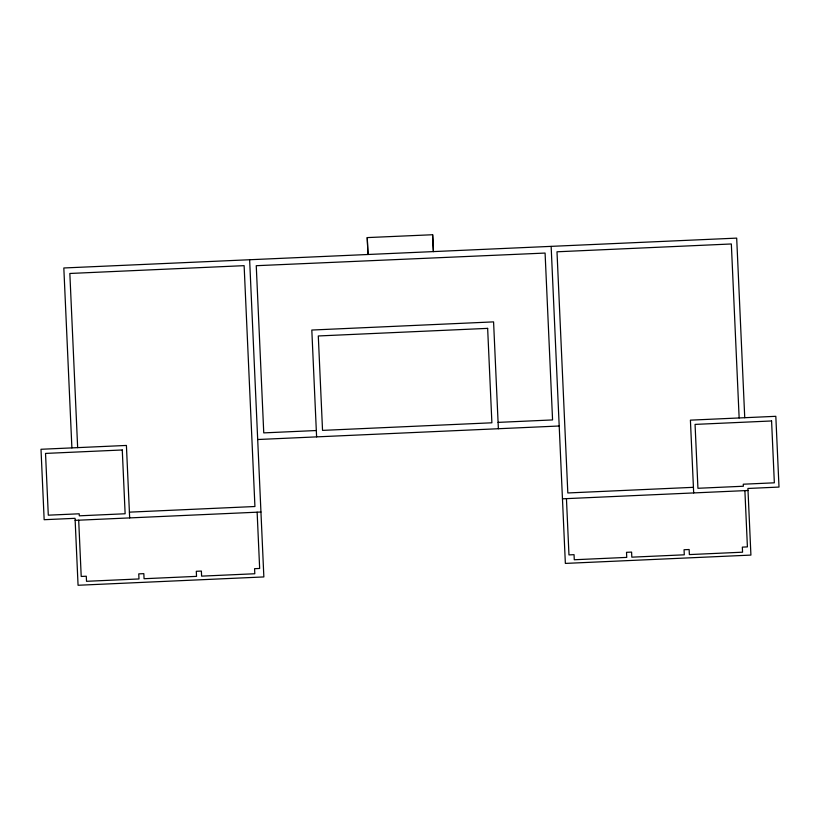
<?xml version="1.0" encoding="UTF-8"?>
<svg xmlns="http://www.w3.org/2000/svg" width="820" height="820" viewBox="0 0 820 820"><rect width="100%" height="100%" fill="white"/><g stroke="black" fill="none" stroke-linecap="round" stroke-linejoin="round"><path stroke-width="1.23" d="M367.247 237.595L367.985 254.456L367.237 237.595L432.642 234.735L433.401 251.596L63.827 267.976L71.893 447.894M433.595 251.586L736.688 238.118L744.745 417.708M316.315 430.531L263.753 432.888L256.25 265.7L545.085 253.062L552.567 419.932L498.088 422.382M257.695 439.52L559.199 426M129.406 512.151L254.928 506.514L244.124 265.659L69.843 273.47L77.654 447.638M693.423 487.326L567.819 492.963L556.995 251.791L731.337 243.97L739.148 417.964M75.143 520.351L260.945 512.018M562.458 498.816L748.014 490.493M744.888 490.626L747.409 546.899L742.336 547.124L742.561 552.198L689.364 554.586L689.138 549.513L684.054 549.738L684.29 554.812L631.82 557.169L631.595 552.096L626.511 552.321L626.746 557.395L574.277 559.752L574.051 554.668L568.967 554.904L566.446 498.632M693.679 492.933L690.409 420.147L775.822 416.314L779 487.07L747.922 488.464L750.915 555.089L565.359 563.412L551.143 246.441M498.375 428.727L493.578 321.881L311.815 330.04L316.602 436.875M432.642 234.735L433.401 251.596M249.628 259.643L263.856 576.931L78.064 585.265L75.061 518.322L44.157 519.706L41 449.278L126.413 445.444L129.662 517.902M257.132 512.192L259.653 568.455L254.579 568.68L254.805 573.754L201.607 576.142L201.382 571.068L196.298 571.294L196.534 576.368L144.064 578.725L143.838 573.651L138.754 573.877L138.99 578.951L86.52 581.308L86.295 576.224L81.211 576.46L78.689 520.188M487.644 328.369L318.293 335.964L322.537 430.387L491.887 422.792L487.644 328.369M122.272 449.975L45.53 453.419L48.298 515.175L79.202 513.791L79.294 515.821L125.132 513.761L122.272 449.975M771.579 420.967L695.063 424.401L697.933 488.279L743.361 486.239L743.268 484.21L774.346 482.816L771.579 420.967"/></g></svg>
